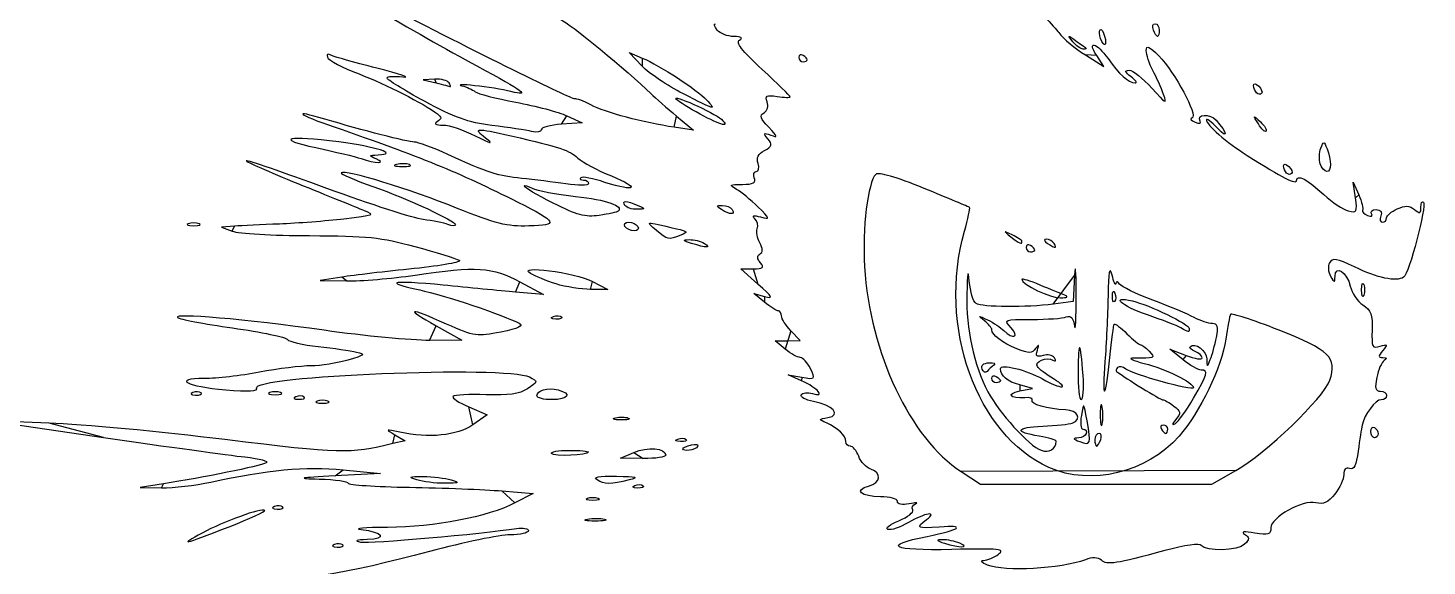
# Model space of a CAD drawing. Extents: x 759 to 1343, y 121 to 552.
# Drawn here: x 864 to 1062.4, y 331.7 to 408 of the extents above; entities that cross this region are included whole.
import ezdxf

# ---------------------------------------------------------------- set-up
doc = ezdxf.new("R2010")
doc.units = 0
doc.layers.add('Ebene_1', color=7, linetype='CONTINUOUS')

msp = doc.modelspace()

# ---------------------------------------------------------------- linework, layer by layer
at = {"layer": 'Ebene_1', "color": 7}
for points in [[(1023.6236, 407.708028), (1023.6236, 407.708028)], [(1012.20472, 406.061676), (1012.20472, 406.061676)], [(1016.14304, 406.5365), (1016.14328, 406.5365)], [(951.12888, 402.612068), (949.30344, 404.514292), (951.12888, 403.74606)], [(974.55584, 403.481996), (974.55584, 403.481996)], [(1013.99712, 404.182716), (1016.60368, 402.56382), (1015.58856, 404.088164)], [(921.73328, 400.752476), (920.09584, 400.681676), (921.92128, 400.224668)], [(923.7468, 400.224668), (923.7468, 400.224636)], [(1038.24464, 398.82774), (1038.24464, 398.82774)], [(956.9096, 398.700668), (956.9096, 398.700668)], [(940.46672, 395.554324), (942.61, 394.57394), (939.71968, 394.3731)], [(956.00632, 395.53238), (958.4308, 393.534228), (955.69256, 393.936692)], [(959.3448, 395.807788), (959.3448, 395.807788)], [(1038.50856, 394.41482), (1038.50856, 394.41482)], [(913.4024, 389.448508), (913.4024, 389.448556)], [(918.12976, 388.643972), (918.12976, 388.643908)], [(1042.50408, 387.452988), (1042.50408, 387.452988)], [(1047.29824, 388.765516), (1047.29784, 388.765548)], [(1052.2664, 383.947828), (1051.946, 386.1557), (1052.74256, 384.359684)], [(938.50272, 383.18566), (938.50272, 383.18566)], [(948.69496, 382.86318), (948.69496, 382.86318)], [(962.386, 382.264508), (962.386, 382.264508)], [(888.30208, 380.266308), (888.30208, 380.266308)], [(893.32216, 379.914924), (891.49664, 379.793876), (893.01352, 379.198684)], [(948.69496, 379.86982), (948.69496, 379.86982)], [(953.17392, 379.302796), (953.17392, 379.302796)], [(958.12656, 377.47514), (958.12656, 377.47514)], [(1004.9804, 377.753412), (1004.9804, 377.753412)], [(1009.54416, 377.47514), (1009.54416, 377.47514)], [(1006.80592, 376.541796), (1006.80592, 376.541796)], [(967.55832, 371.718804), (965.1244, 373.881956), (966.87224, 373.88242)], [(908.5344, 372.698548), (905.492, 372.227028), (909.19592, 372.157028)], [(933.78688, 372.031276), (937.13352, 370.235988), (933.17832, 370.578844)], [(938.93544, 371.72734), (938.93544, 371.727332)], [(944.09104, 372.071372), (946.26096, 370.942676), (943.82704, 370.956276)], [(1012.44232, 372.913196), (1012.2284, 369.249228), (1009.43224, 368.872164)], [(968.47112, 369.144364), (966.94984, 370.365916), (968.47112, 369.960788)], [(1011.06536, 370.131844), (1011.06536, 370.131844)], [(1017.80688, 370.041636), (1017.8068, 370.041636)], [(1053.14736, 370.889756), (1053.14736, 370.889756)], [(938.54072, 367.108076), (938.54072, 367.10802)], [(921.92128, 365.811628), (925.57224, 363.7419), (920.97104, 363.72374)], [(971.4288, 362.488252), (969.99232, 363.665676), (971.77176, 363.685596), (973.55112, 363.705516), (972.22808, 365.091116)], [(1027.49464, 365.512388), (1027.49464, 365.512388)], [(1027.79888, 361.009564), (1025.97344, 362.498164), (1028.25528, 361.59722)], [(999.34176, 359.666076), (999.34176, 359.666076)], [(973.7488, 357.993164), (971.81776, 358.832236), (973.77184, 358.50466)], [(1000.72096, 358.353004), (1000.72096, 358.353004)], [(1004.67616, 356.5615), (1006.50168, 356.926076), (1004.67616, 357.414716)], [(1013.65536, 358.766652), (1013.65536, 358.766652)], [(888.59368, 356.284612), (888.59368, 356.284668)], [(899.86344, 356.319468), (899.86344, 356.319468)], [(903.19752, 355.68594), (903.19752, 355.685996)], [(906.55688, 355.122116), (906.55688, 355.122116)], [(936.22088, 355.858932), (936.22088, 355.858932)], [(1029.3268, 355.51706), (1029.32712, 355.51702)], [(926.54984, 354.297436), (929.15792, 353.178492), (927.1212, 351.751644)], [(1016.36336, 354.26966), (1016.36368, 354.26966)], [(867.03256, 352.004628), (858.63808, 352.310148), (874.76312, 349.968572)], [(947.33744, 352.745772), (947.33744, 352.745828)], [(1014.21808, 352.330956), (1014.21808, 352.330956)], [(916.0708, 350.343332), (917.52216, 349.508052), (915.76648, 349.091268)], [(956.18696, 349.746628), (956.18696, 349.746564)], [(1009.83904, 349.410772), (1009.83904, 349.410756)], [(1016.15336, 349.63694), (1016.15336, 349.63694)], [(1025.6692, 351.133612), (1025.6692, 351.133612)], [(1054.47112, 350.807948), (1054.47112, 350.807948)], [(938.2692, 347.671172), (938.2692, 347.671172)], [(951.28104, 346.991756), (948.08648, 347.040636), (949.97632, 347.856316), (949.97632, 347.856276)], [(956.9096, 348.369772), (956.9096, 348.369772)], [(908.74312, 345.362612), (914.01088, 344.847452), (907.62168, 344.515636)], [(996.38088, 345.125628), (999.10416, 343.350892), (1015.5072, 343.350892), (1031.91016, 343.350892), (1035.33096, 345.276076), (1035.33096, 345.276076)], [(883.282, 343.406948), (879.93528, 342.892068), (882.97776, 342.834548)], [(919.18304, 343.949564), (919.18304, 343.949564)], [(944.73976, 343.949564), (944.73976, 343.949564)], [(931.24304, 342.397524), (935.69696, 342.043476), (933.06856, 340.682428)], [(943.37064, 341.3527), (943.37064, 341.3527)], [(950.10208, 343.161236), (950.10208, 343.16118)], [(900.15504, 340.12058), (900.15504, 340.120564)], [(892.5952, 337.320956), (892.5952, 337.320956)], [(943.37776, 338.386284), (943.37776, 338.386276)], [(908.67392, 334.73254), (908.67392, 334.732524)], [(996.15728, 334.9695), (996.15728, 334.9695)]]:
    msp.add_lwpolyline(points, close=True, dxfattribs=at)
for points in [[(905.496, 415.694196), (905.23352, 415.4359), (919.13248, 407.256396), (927.70192, 402.626116)], [(1004.80704, 412.908364), (1007.14056, 410.70662), (1009.5764, 408.206892), (1010.22016, 407.353404)], [(941.58712, 397.966724), (941.14064, 397.848932), (927.70496, 404.496252), (914.12728, 411.552516)], [(939.61648, 409.17642), (940.73688, 408.766076), (949.0996, 401.905964), (952.36384, 398.719564)], [(961.77744, 407.707748), (961.3608, 408.201644), (961.2588, 408.606756), (961.5508, 408.607988)], [(964.13376, 406.800572), (963.2544, 406.805372), (962.19408, 407.213844), (961.77744, 407.707748)], [(964.94216, 406.298052), (965.47336, 406.629564), (965.20816, 406.794412), (964.13376, 406.800572)], [(1010.22016, 407.353404), (1010.86392, 406.499916), (1012.56352, 405.073108), (1013.99712, 404.182716)], [(1012.20472, 406.061676), (1011.43224, 407.03078), (1011.46088, 407.043484), (1012.58656, 406.231084)], [(1016.14328, 406.5365), (1015.94512, 407.044604), (1015.91888, 407.5941), (1016.08488, 407.757588)], [(1016.08488, 407.757588), (1016.25104, 407.921084), (1016.53304, 407.505364), (1016.7116, 406.833764)], [(1016.7116, 406.833764), (1017.09072, 405.407172), (1016.6692, 405.186884), (1016.14304, 406.5365)], [(1023.6236, 407.708028), (1023.43104, 408.201924), (1023.53864, 408.606028), (1023.8628, 408.606028)], [(1024.21304, 406.81002), (1024.08152, 406.81002), (1023.81632, 407.214124), (1023.6236, 407.708028)], [(1023.8628, 408.606028), (1024.18696, 408.606028), (1024.45216, 408.201924), (1024.45216, 407.708028)], [(1024.45216, 407.708028), (1024.45216, 407.214124), (1024.34456, 406.81002), (1024.21304, 406.81002)], [(968.13672, 402.137012), (965.25016, 404.793684), (964.36952, 405.940708), (964.94216, 406.298052)], [(1013.67528, 405.014004), (1013.32576, 405.014004), (1012.66408, 405.48546), (1012.20472, 406.061676)], [(1012.58656, 406.231084), (1013.25592, 405.748036), (1013.91768, 405.27658), (1014.05712, 405.183412)], [(1014.05712, 405.183412), (1014.19656, 405.090236), (1014.02432, 405.014004), (1013.67528, 405.014004)], [(1015.58856, 404.088164), (1014.0872, 406.342516), (1015.61816, 405.942276), (1017.20024, 403.666828)], [(1022.62376, 404.79842), (1022.62376, 405.616396), (1023.00648, 405.454644), (1024.40776, 404.044484)], [(1023.54992, 401.99482), (1023.04056, 402.964036), (1022.62376, 404.22566), (1022.62376, 404.79842)], [(906.87208, 404.201772), (906.52816, 404.410868), (906.35856, 404.252092), (906.49512, 403.849004)], [(906.49512, 403.849004), (906.63176, 403.445884), (908.65248, 402.383596), (910.98568, 401.48838)], [(913.49232, 402.309828), (910.19504, 403.1413), (907.21592, 403.992668), (906.87208, 404.201772)], [(951.12888, 403.74606), (953.68984, 402.668316), (958.9256, 399.27662), (960.24848, 397.838404)], [(973.94736, 404.115996), (973.61264, 404.3195), (973.33888, 404.2007), (973.33888, 403.851996)], [(973.33888, 403.851996), (973.33888, 403.503292), (973.61264, 403.217988), (973.94736, 403.217988)], [(974.55584, 403.481996), (974.55584, 403.627196), (974.282, 403.9125), (973.94736, 404.115996)], [(973.94736, 403.217988), (974.282, 403.217988), (974.55584, 403.336796), (974.55584, 403.481996)], [(1017.20024, 403.666828), (1018.71536, 401.487572), (1020.12096, 400.224468), (1021.03088, 400.224468)], [(1024.40776, 404.044484), (1026.65584, 401.782212), (1029.99376, 395.557212), (1029.11352, 395.268532)], [(910.98568, 401.48838), (914.84752, 400.006628), (920.10632, 397.331724), (922.10216, 395.83398)], [(917.20544, 401.072364), (918.46048, 400.9215), (916.78952, 401.478364), (913.49232, 402.309828)], [(914.93208, 400.935284), (914.92408, 401.161532), (915.9504, 401.22322), (917.20544, 401.072364)], [(920.2564, 397.623716), (917.33272, 399.218828), (914.93672, 400.709036), (914.93208, 400.935284)], [(923.7468, 400.224636), (923.53992, 400.553908), (922.63384, 400.791436), (921.73328, 400.752476)], [(927.70192, 402.626116), (934.4232, 398.994444), (935.38128, 398.272172), (932.51808, 398.995412)], [(956.9096, 398.700668), (954.73424, 399.805708), (952.13288, 401.565836), (951.12888, 402.612068)], [(972.12184, 398.253188), (972.12184, 398.37206), (970.32848, 400.119788), (968.13672, 402.137012)], [(1020.45816, 401.103436), (1019.55488, 401.775612), (1019.49176, 401.98906), (1020.18976, 402.010708)], [(1020.18976, 402.010708), (1020.69176, 402.026308), (1022.132, 400.889892), (1023.39032, 399.485396)], [(1021.03088, 400.224468), (1021.36552, 400.224468), (1021.10768, 400.620004), (1020.45816, 401.103436)], [(1025.0772, 398.582188), (1024.74664, 399.489908), (1024.05936, 401.025596), (1023.54992, 401.99482)], [(921.92128, 400.224668), (922.92528, 399.973316), (923.83136, 399.735788), (923.9348, 399.696828)], [(923.9348, 399.696828), (924.03824, 399.657868), (923.954, 399.895396), (923.7468, 400.224668)], [(927.39768, 399.831964), (925.72432, 400.003372), (924.90288, 399.99814), (925.57224, 399.820364)], [(925.57224, 399.820364), (926.24152, 399.642548), (927.08808, 399.259116), (927.45336, 398.968276)], [(932.51808, 398.995412), (931.3752, 399.2841), (929.07104, 399.660548), (927.39768, 399.831964)], [(927.45336, 398.968276), (927.81864, 398.677444), (930.41384, 398.010908), (933.22048, 397.487092)], [(955.99808, 397.89022), (955.07488, 398.801012), (961.33952, 396.024748), (962.36424, 395.068964)], [(1023.39032, 399.485396), (1025.37952, 397.265164), (1025.59968, 397.147244), (1025.0772, 398.582188)], [(1037.83904, 399.845484), (1037.83904, 400.220604), (1038.1224, 400.18526), (1038.55904, 399.755676)], [(1038.24464, 398.82774), (1038.02152, 399.047252), (1037.83904, 399.505228), (1037.83904, 399.845484)], [(1038.96472, 398.73794), (1038.79176, 398.567812), (1038.46776, 398.608228), (1038.24464, 398.82774)], [(1038.55904, 399.755676), (1038.95512, 399.366044), (1039.1376, 398.90806), (1038.96472, 398.73794)], [(929.83168, 394.1935), (926.48096, 394.610428), (924.43808, 395.342292), (920.2564, 397.623716)], [(933.22048, 397.487092), (936.02712, 396.963284), (939.28792, 396.093532), (940.46672, 395.554324)], [(943.85392, 397.103236), (942.83512, 397.638284), (941.81504, 398.026844), (941.58712, 397.966724)], [(955.69256, 393.936692), (951.3712, 394.571852), (945.8748, 396.042012), (943.85392, 397.103236)], [(952.36384, 398.719564), (953.03376, 398.065596), (954.67288, 396.631364), (956.00632, 395.53238)], [(959.3448, 395.807788), (957.83944, 396.622276), (956.33344, 397.559372), (955.99808, 397.89022)], [(960.24848, 397.838404), (961.66656, 396.296748), (961.61632, 396.309716), (956.9096, 398.700668)], [(968.42336, 396.004828), (968.90904, 396.300164), (969.08952, 396.94018), (968.85592, 397.53906)], [(968.85592, 397.53906), (968.52024, 398.399732), (968.7528, 398.52358), (970.28848, 398.301828)], [(970.28848, 398.301828), (971.2968, 398.156236), (972.12184, 398.134364), (972.12184, 398.253188)], [(906.12888, 395.087052), (901.35192, 396.518076), (902.2528, 395.767972), (907.45496, 393.982812)], [(918.8252, 391.843188), (917.91416, 391.843188), (911.40992, 393.504996), (906.12888, 395.087052)], [(922.10216, 395.83398), (922.74912, 395.348524), (922.74912, 395.15262), (922.10216, 394.748884)], [(962.36424, 395.068964), (963.6928, 393.829852), (962.42904, 394.139148), (959.3448, 395.807788)], [(969.08096, 393.93666), (967.89152, 395.18238), (967.75848, 395.600572), (968.42336, 396.004828)], [(1029.11352, 395.268532), (1028.75736, 395.151732), (1028.94552, 394.875108), (1029.5316, 394.65382)], [(1030.26496, 394.780556), (1029.6268, 395.796444), (1031.64408, 395.94458), (1032.51408, 394.945724)], [(1032.71296, 393.82214), (1031.84928, 394.745988), (1031.14264, 395.267844), (1031.14264, 394.98182)], [(1031.14264, 394.98182), (1031.14264, 394.270796), (1033.97896, 391.80174), (1036.92328, 389.949748)], [(1032.51408, 394.945724), (1034.13144, 393.088812), (1034.30264, 392.121708), (1032.71296, 393.82214)], [(1038.50856, 394.41482), (1037.73888, 395.675812), (1037.75184, 395.688564), (1038.79968, 394.701188)], [(908.10608, 391.85358), (900.80808, 392.809084), (898.87608, 392.325724), (904.88352, 391.04734)], [(907.45496, 393.982812), (919.57328, 389.824404), (925.16056, 387.540116), (933.48264, 383.341948)], [(922.10216, 394.748884), (921.57144, 394.417628), (921.83136, 394.253204), (922.89552, 394.247036)], [(922.89552, 394.247036), (923.766, 394.242236), (925.81968, 393.555756), (927.4592, 392.72206)], [(928.91888, 392.409412), (927.08864, 393.857036), (927.46032, 393.887612), (932.56984, 392.709708)], [(935.46024, 393.340604), (934.7072, 393.518188), (932.17432, 393.901988), (929.83168, 394.1935)], [(936.82928, 393.594996), (936.82928, 393.277492), (936.2132, 393.16302), (935.46024, 393.340604)], [(939.71968, 394.3731), (938.13, 394.262644), (936.82928, 393.912492), (936.82928, 393.594996)], [(968.96648, 392.296196), (968.26904, 393.14058), (968.32056, 393.20762), (969.36928, 392.819876)], [(969.36928, 392.819876), (970.41048, 392.434916), (970.37176, 392.584868), (969.08096, 393.93666)], [(1029.5316, 394.65382), (1030.11776, 394.432532), (1030.44776, 394.489556), (1030.26496, 394.780556)], [(1039.6052, 393.381404), (1039.44512, 393.2239), (1038.95168, 393.68894), (1038.50856, 394.41482)], [(1038.79968, 394.701188), (1039.4028, 394.132804), (1039.76528, 393.5389), (1039.6052, 393.381404)], [(904.88352, 391.04734), (907.56088, 390.477588), (910.436, 389.778748), (911.27272, 389.494348)], [(913.70664, 390.023356), (916.61712, 390.138692), (913.55088, 391.1407), (908.10608, 391.85358)], [(923.58576, 390.076692), (921.45224, 391.04826), (919.31, 391.843188), (918.8252, 391.843188)], [(927.4592, 392.72206), (929.78248, 391.540652), (930.10456, 391.471676), (928.91888, 392.409412)], [(932.56984, 392.709708), (939.59152, 391.09098), (940.81616, 390.685332), (942.0276, 389.57686)], [(968.48088, 390.650972), (969.57512, 391.227132), (969.64736, 391.47194), (968.96648, 392.296196)], [(1047.29784, 388.765548), (1047.10032, 389.3777), (1047.12976, 390.36826), (1047.36344, 390.966796)], [(1047.36344, 390.966796), (1047.76672, 392.000708), (1047.8108, 391.997444), (1048.2472, 390.901436)], [(1048.2472, 390.901436), (1048.9008, 389.259868), (1048.8896, 387.652516), (1048.2248, 387.652516)], [(894.99016, 389.19382), (894.88208, 389.08746), (898.17616, 387.6321), (902.3104, 385.959692)], [(906.42424, 385.267596), (900.2436, 387.53338), (895.09824, 389.30018), (894.99016, 389.19382)], [(911.27272, 389.494348), (913.28848, 388.809164), (915.00192, 388.772316), (913.4024, 389.448508)], [(913.4024, 389.448556), (912.28384, 389.921452), (912.30848, 389.967948), (913.70664, 390.023356)], [(934.07304, 386.68098), (930.70864, 387.01314), (929.34008, 387.45626), (923.58576, 390.076692)], [(942.0276, 389.57686), (942.68264, 388.977588), (944.81712, 387.835916), (946.77096, 387.03982)], [(967.56992, 388.813204), (967.30848, 389.62354), (967.58352, 390.178476), (968.48088, 390.650972)], [(1036.92328, 389.949748), (1041.99712, 386.75826), (1043.92096, 385.7789), (1043.92096, 386.38742)], [(1042.09848, 388.470732), (1042.09848, 388.84586), (1042.38184, 388.810516), (1042.81848, 388.380932)], [(908.46552, 387.484868), (908.32, 387.341764), (910.32968, 386.471164), (912.93144, 385.550204)], [(924.83032, 382.483268), (918.27312, 385.130852), (908.96456, 387.97586), (908.46552, 387.484868)], [(916.30432, 388.666148), (915.71224, 388.514364), (916.04936, 388.380188), (917.05336, 388.367988)], [(918.12976, 388.643908), (917.71784, 388.8079), (916.8964, 388.817876), (916.30432, 388.666148)], [(917.05336, 388.367988), (918.05736, 388.355748), (918.54176, 388.47998), (918.12976, 388.643972)], [(945.86032, 386.130084), (944.16616, 386.675268), (942.62768, 386.971444), (942.44144, 386.788236)], [(946.77096, 387.03982), (950.94888, 385.337572), (950.30904, 384.69846), (945.86032, 386.130084)], [(967.03384, 386.754316), (966.8412, 387.24822), (966.96744, 387.652324), (967.314, 387.652324)], [(967.314, 387.652324), (967.66088, 387.652324), (967.77592, 388.174404), (967.56992, 388.813204)], [(984.2612, 387.263348), (983.13776, 386.158012), (982.32984, 379.52006), (982.66912, 374.182452)], [(991.10448, 385.277868), (987.17976, 386.873924), (984.62024, 387.616532), (984.2612, 387.263348)], [(1042.50408, 387.452988), (1042.28096, 387.6725), (1042.09848, 388.130484), (1042.09848, 388.470732)], [(1043.22416, 387.363188), (1043.05128, 387.193068), (1042.7272, 387.233476), (1042.50408, 387.452988)], [(1042.81848, 388.380932), (1043.21456, 387.991292), (1043.39704, 387.533308), (1043.22416, 387.363188)], [(1043.92096, 386.38742), (1043.92096, 387.3515), (1045.46976, 386.55382), (1047.80488, 384.387068)], [(1048.2248, 387.652516), (1047.91272, 387.652516), (1047.49576, 388.153372), (1047.29824, 388.765516)], [(902.3104, 385.959692), (906.44464, 384.287292), (910.6316, 382.589068), (911.6148, 382.185884)], [(920.09576, 380.853596), (918.75712, 381.015524), (912.60488, 383.00182), (906.42424, 385.267596)], [(912.93144, 385.550204), (918.0636, 383.733508), (924.65944, 380.666308), (924.65944, 380.096436)], [(940.32816, 385.908948), (938.57112, 386.16738), (935.75632, 386.514796), (934.07304, 386.68098)], [(934.39536, 385.586516), (934.39536, 385.758196), (934.91632, 385.624356), (935.55312, 385.289068)], [(938.50272, 383.18566), (936.24368, 384.334452), (934.39536, 385.414836), (934.39536, 385.586516)], [(935.55312, 385.289068), (936.18984, 384.953788), (938.95552, 384.432388), (941.69904, 384.130396)], [(943.52272, 385.947108), (943.52272, 385.667692), (942.08512, 385.650516), (940.32816, 385.908948)], [(942.44144, 386.788236), (942.25528, 386.605036), (942.42224, 386.455148), (942.8128, 386.455148)], [(942.8128, 386.455148), (943.20328, 386.455148), (943.52272, 386.226532), (943.52272, 385.947108)], [(964.51568, 385.129844), (963.41736, 385.752604), (963.49792, 385.821676), (965.34136, 385.8381)], [(967.55816, 382.646268), (966.55408, 383.632708), (965.18504, 384.750316), (964.51568, 385.129844)], [(965.34136, 385.8381), (966.90296, 385.85202), (967.3016, 386.067828), (967.03384, 386.754316)], [(997.5624, 382.560684), (997.45896, 382.652796), (994.55288, 383.875532), (991.10448, 385.277868)], [(933.48264, 383.341948), (939.1628, 380.476484), (939.35168, 380.069564), (935.06072, 379.942892)], [(945.044, 381.44978), (943.03368, 381.158364), (941.89504, 381.4605), (938.50272, 383.18566)], [(941.69904, 384.130396), (946.07936, 383.648236), (948.56016, 382.79146), (947.7416, 382.04354)], [(948.69496, 382.86318), (948.25016, 383.571276), (948.84552, 383.571276), (950.5204, 382.86318)], [(1047.80488, 384.387068), (1048.9668, 383.308868), (1050.51808, 382.272196), (1051.25216, 382.083332)], [(1051.25216, 382.083332), (1052.48536, 381.766044), (1052.56248, 381.907732), (1052.2664, 383.947828)], [(1052.74256, 384.359684), (1053.18064, 383.371884), (1053.43024, 382.389852), (1053.2972, 382.177404)], [(1058.20248, 382.365188), (1059.35192, 382.880452), (1059.92472, 382.860172), (1060.63648, 382.279052)], [(1061.906, 383.327924), (1062.42712, 382.815228), (1059.89344, 373.147852), (1059.11368, 372.673716)], [(1061.5672, 382.590148), (1061.5672, 383.179244), (1061.71968, 383.511244), (1061.906, 383.327924)], [(908.83872, 380.924916), (906.32864, 380.634572), (902.22136, 380.31578), (899.71128, 380.216492)], [(911.6148, 382.185884), (913.32328, 381.485236), (913.20048, 381.429452), (908.83872, 380.924916)], [(935.06072, 379.942892), (931.96592, 379.851516), (930.3616, 380.2499), (924.83032, 382.483268)], [(947.7416, 382.04354), (947.59664, 381.911036), (946.38264, 381.643844), (945.044, 381.44978)], [(950.40424, 382.306588), (949.67096, 382.283468), (948.90176, 382.533908), (948.69496, 382.86318)], [(950.5204, 382.86318), (951.69376, 382.367124), (951.68952, 382.347156), (950.40424, 382.306588)], [(962.386, 382.264508), (961.59944, 382.764636), (961.61544, 382.846108), (962.50224, 382.854012)], [(963.9072, 382.264508), (964.3832, 381.506828), (963.57768, 381.506828), (962.386, 382.264508)], [(962.50224, 382.854012), (963.06816, 382.858812), (963.7004, 382.59378), (963.9072, 382.264508)], [(967.11864, 380.9605), (966.65952, 381.41222), (966.8956, 381.489684), (967.9268, 381.225676)], [(967.46368, 379.544092), (967.63064, 379.972148), (967.47568, 380.609524), (967.11864, 380.9605)], [(967.9268, 381.225676), (969.32368, 380.868076), (969.30856, 380.9265), (967.55816, 382.646268)], [(996.83472, 379.185836), (997.33848, 380.949884), (997.66592, 382.468572), (997.5624, 382.560684)], [(1053.2972, 382.177404), (1053.16416, 381.964956), (1053.47872, 381.631284), (1053.99616, 381.435924)], [(1053.99616, 381.435924), (1054.53488, 381.232516), (1054.77816, 381.333636), (1054.56528, 381.672524)], [(1054.56528, 381.672524), (1054.3608, 381.99802), (1054.64968, 382.26434), (1055.2072, 382.26434)], [(1055.2072, 382.26434), (1055.85832, 382.26434), (1056.09568, 381.943108), (1055.87072, 381.366332)], [(1055.87072, 381.366332), (1055.67808, 380.872428), (1055.78568, 380.468324), (1056.10984, 380.468324)], [(1056.10984, 380.468324), (1056.43408, 380.468324), (1056.69928, 380.743508), (1056.69928, 381.079836)], [(1056.69928, 381.079836), (1056.69928, 381.416164), (1057.37568, 381.994572), (1058.20248, 382.365188)], [(1060.63648, 382.279052), (1061.4128, 381.645124), (1061.5672, 381.696732), (1061.5672, 382.590148)], [(886.78088, 380.266308), (886.36256, 380.100236), (886.70488, 379.964348), (887.54152, 379.964348)], [(888.30208, 380.266308), (887.88376, 380.432388), (887.1992, 380.432388), (886.78088, 380.266308)], [(887.54152, 379.964348), (888.37816, 379.964348), (888.72048, 380.100236), (888.30208, 380.266308)], [(893.01352, 379.198684), (893.84776, 378.871324), (898.77656, 378.59094), (903.96632, 378.575604)], [(899.71128, 380.216492), (897.20128, 380.117212), (894.32616, 379.9815), (893.32216, 379.914924)], [(923.59464, 380.150436), (923.00896, 380.37526), (921.43448, 380.691684), (920.09576, 380.853596)], [(924.65944, 380.096436), (924.65944, 379.901308), (924.18032, 379.925612), (923.59464, 380.150436)], [(948.69496, 379.86982), (948.48808, 380.199092), (948.72936, 380.468492), (949.2316, 380.468492)], [(949.98376, 379.271156), (949.48176, 379.271156), (948.90176, 379.540556), (948.69496, 379.86982)], [(949.2316, 380.468492), (949.7336, 380.468492), (950.3136, 380.199092), (950.5204, 379.86982)], [(950.5204, 379.86982), (950.72728, 379.540556), (950.486, 379.271156), (949.98376, 379.271156)], [(953.17392, 379.302796), (951.60344, 380.64638), (951.38808, 380.62694), (955.9968, 379.557532)], [(956.60536, 378.645964), (954.83936, 377.937828), (954.7492, 377.955084), (953.17392, 379.302796)], [(955.9968, 379.557532), (957.63552, 379.177292), (957.69784, 379.084028), (956.60536, 378.645964)], [(967.81712, 377.558028), (967.45584, 378.222316), (967.2968, 379.116044), (967.46368, 379.544092)], [(1008.8084, 345.7185), (998.5376, 350.305932), (993.00448, 365.771532), (996.83472, 379.185836)], [(1003.61136, 378.684444), (1002.29664, 379.311276), (1002.28912, 379.30022), (1003.42336, 378.406172)], [(903.96632, 378.575604), (912.1344, 378.551444), (914.13824, 378.34538), (918.8788, 377.041948)], [(918.8788, 377.041948), (921.8908, 376.213772), (924.7348, 375.335036), (925.19872, 375.089204)], [(958.12656, 377.47514), (956.87336, 377.870012), (956.81976, 377.963356), (957.82232, 378.004972)], [(957.82232, 378.004972), (958.49168, 378.032732), (959.45, 377.794324), (959.952, 377.47514)], [(959.952, 377.47514), (961.01816, 376.797252), (960.278, 376.797252), (958.12656, 377.47514)], [(967.83472, 375.961268), (968.2804, 376.232228), (968.27512, 376.716668), (967.81712, 377.558028)], [(1003.42336, 378.406172), (1004.66488, 377.427596), (1004.9804, 377.2953), (1004.9804, 377.753412)], [(1004.9804, 377.753412), (1004.9804, 377.90646), (1004.36432, 378.325428), (1003.61136, 378.684444)], [(1006.19744, 377.175804), (1005.86272, 377.3793), (1005.58896, 377.2605), (1005.58896, 376.911804)], [(1006.80592, 376.541796), (1006.80592, 376.687004), (1006.53208, 376.9723), (1006.19744, 377.175804)], [(1008.44336, 378.064644), (1008.00792, 378.059044), (1008.08296, 377.823844), (1008.63136, 377.47514)], [(1009.54416, 377.47514), (1009.33728, 377.804412), (1008.84192, 378.069684), (1008.44336, 378.064644)], [(1008.63136, 377.47514), (1009.8004, 376.731868), (1010.01104, 376.731868), (1009.54416, 377.47514)], [(925.19872, 375.089204), (925.66264, 374.843372), (922.78752, 374.310996), (918.80952, 373.906148)], [(967.90752, 374.727596), (967.41904, 375.306724), (967.39616, 375.694596), (967.83472, 375.961268)], [(1005.58896, 376.911804), (1005.58896, 376.5631), (1005.86272, 376.277796), (1006.19744, 376.277796)], [(1006.19744, 376.277796), (1006.53208, 376.277796), (1006.80592, 376.396596), (1006.80592, 376.541796)], [(1052.13592, 374.129876), (1049.59784, 375.3523), (1049.01312, 375.45322), (1048.60688, 374.739004)], [(918.80952, 373.906148), (914.8316, 373.5013), (910.20776, 372.957884), (908.5344, 372.698548)], [(909.19592, 372.157028), (911.23312, 372.118548), (915.61424, 372.489556), (918.93184, 372.981516)], [(918.93184, 372.981516), (927.66208, 374.27614), (929.86472, 374.135252), (933.78688, 372.031276)], [(935.28448, 373.218844), (933.2596, 374.464356), (941.57296, 373.381148), (944.09104, 372.071372)], [(938.93544, 371.727332), (937.58368, 372.143948), (935.9408, 372.815124), (935.28448, 373.218844)], [(966.87224, 373.88242), (968.30784, 373.882804), (968.4928, 374.033788), (967.90752, 374.727596)], [(982.66912, 374.182452), (983.45016, 361.894492), (989.13504, 349.84762), (996.38088, 345.125628)], [(997.52256, 372.096956), (997.35704, 373.948508), (997.24968, 373.380932), (997.17632, 370.26722)], [(1012.6824, 370.2911), (1012.668, 373.748428), (1012.56008, 374.928364), (1012.44232, 372.913196)], [(1017.7588, 372.985148), (1017.41808, 374.302404), (1017.26872, 373.504476), (1017.19832, 369.991788)], [(1018.30456, 371.787804), (1018.25976, 371.458532), (1018.01424, 371.99734), (1017.7588, 372.985148)], [(1048.60688, 374.739004), (1048.33904, 374.268172), (1048.39904, 373.411492), (1048.74016, 372.835268)], [(1049.37888, 372.816468), (1049.40848, 374.484396), (1051.10264, 373.389756), (1051.5428, 371.417948)], [(1059.11368, 372.673716), (1058.0168, 372.006756), (1055.41808, 372.549084), (1052.13592, 374.129876)], [(916.34544, 371.889508), (916.17968, 371.726412), (917.64024, 371.26766), (919.59112, 370.870052)], [(922.93504, 371.553876), (919.47656, 371.901572), (916.51128, 372.052612), (916.34544, 371.889508)], [(933.17832, 370.578844), (931.00304, 370.767412), (926.39352, 371.20618), (922.93504, 371.553876)], [(943.82704, 370.956276), (942.48832, 370.963476), (940.28712, 371.310724), (938.93544, 371.72734)], [(968.47112, 369.960788), (969.78816, 369.610028), (969.66568, 369.84594), (967.55832, 371.718804)], [(998.48112, 368.963092), (998.08584, 369.210412), (997.65448, 370.620644), (997.52256, 372.096956)], [(1007.56656, 371.559988), (1006.14416, 372.155764), (1004.9804, 372.514132), (1004.9804, 372.356356)], [(1004.9804, 372.356356), (1004.9804, 371.658444), (1009.08032, 369.701172), (1010.45688, 369.741924)], [(1011.06536, 370.131844), (1010.56336, 370.32154), (1008.98888, 370.964212), (1007.56656, 371.559988)], [(1018.83296, 371.711724), (1018.57192, 372.10562), (1018.35208, 372.137268), (1018.30456, 371.787804)], [(1023.53944, 369.431228), (1021.19672, 370.314412), (1019.0788, 371.340628), (1018.83296, 371.711724)], [(1048.74016, 372.835268), (1049.31944, 371.8567), (1049.3616, 371.85546), (1049.37888, 372.816468)], [(1051.5428, 371.417948), (1051.75968, 370.446492), (1052.56576, 369.246388), (1053.33416, 368.75106)], [(1053.14736, 370.889756), (1053.14736, 371.712932), (1053.28552, 372.049684), (1053.45432, 371.6381)], [(1053.45432, 371.6381), (1053.62312, 371.226508), (1053.62312, 370.553004), (1053.45432, 370.14142)], [(919.59112, 370.870052), (922.94856, 370.18578), (931.62624, 367.27806), (933.67136, 366.152036)], [(970.44872, 367.909492), (970.19768, 367.916692), (969.30776, 368.4725), (968.47112, 369.144364)], [(997.17632, 370.26722), (997.0612, 365.377196), (998.1552, 360.296372), (1000.1528, 356.4439)], [(1010.45688, 369.741924), (1011.40688, 369.770084), (1011.63536, 369.916452), (1011.06536, 370.131844)], [(1012.4504, 365.698452), (1012.59232, 364.767092), (1012.69672, 366.83378), (1012.6824, 370.2911)], [(1017.19832, 369.991788), (1017.14552, 367.357636), (1016.9444, 363.181908), (1016.75136, 360.712388)], [(1022.7788, 367.353412), (1018.99424, 368.649172), (1017.4588, 370.069876), (1020.64912, 369.324012)], [(1018.1264, 369.255884), (1017.92424, 369.056948), (1017.7804, 369.410548), (1017.80688, 370.041636)], [(1017.8068, 370.041636), (1017.8364, 370.73906), (1017.98016, 370.880916), (1018.1744, 370.40334)], [(1018.1744, 370.40334), (1018.35024, 369.971172), (1018.32856, 369.454812), (1018.1264, 369.255884)], [(1020.64912, 369.324012), (1023.02168, 368.769324), (1028.7116, 366.00326), (1028.7116, 365.40458)], [(1029.414, 366.962916), (1028.52568, 367.437308), (1025.88216, 368.548052), (1023.53944, 369.431228)], [(1053.45432, 370.14142), (1053.28552, 369.729836), (1053.14736, 370.06662), (1053.14736, 370.889756)], [(906.06296, 365.15258), (894.81472, 366.7317), (884.57232, 367.62462), (885.23984, 366.967916)], [(923.37856, 366.045932), (917.89208, 368.459548), (917.39216, 368.37918), (921.92128, 365.811628)], [(938.90832, 366.74638), (938.19952, 366.7751), (938.05528, 366.916964), (938.54072, 367.108076)], [(938.54072, 367.10802), (938.98, 367.280956), (939.5048, 367.259692), (939.70704, 367.06082)], [(939.70704, 367.06082), (939.9092, 366.861884), (939.54984, 366.720388), (938.90832, 366.74638)], [(970.90504, 367.186428), (970.90504, 367.576788), (970.69968, 367.902172), (970.44872, 367.909492)], [(972.22808, 365.091116), (971.5004, 365.853156), (970.90504, 366.79606), (970.90504, 367.186428)], [(1009.43224, 368.872164), (1005.63416, 368.35998), (999.36176, 368.412068), (998.48112, 368.963092)], [(999.65616, 366.516436), (998.71336, 367.266628), (998.76424, 367.280516), (1000.09992, 366.637556)], [(1006.3576, 366.699076), (1008.55744, 366.699076), (1010.77016, 366.854956), (1011.2748, 367.04546)], [(1011.2748, 367.04546), (1011.93096, 367.293196), (1012.26576, 366.909572), (1012.4504, 365.698452)], [(1027.49464, 365.512388), (1026.99264, 365.808796), (1024.87048, 366.637252), (1022.7788, 367.353412)], [(1034.56568, 367.396348), (1034.43456, 367.177468), (1034.13464, 365.593852), (1033.89936, 363.877188)], [(1041.34168, 365.219116), (1037.74608, 366.63546), (1034.69688, 367.615212), (1034.56568, 367.396348)], [(1053.33416, 368.75106), (1054.47472, 368.015764), (1054.7144, 367.3609), (1054.63992, 365.18322)], [(885.23984, 366.967916), (885.472, 366.739484), (888.99344, 366.076604), (893.06536, 365.494844)], [(893.06536, 365.494844), (897.13728, 364.913084), (900.64064, 364.17658), (900.85064, 363.858164)], [(920.97104, 363.72374), (918.44032, 363.71374), (911.73176, 364.356748), (906.06296, 365.15258)], [(931.10064, 364.913604), (927.71992, 364.2231), (927.42328, 364.266596), (923.37856, 366.045932)], [(933.67136, 366.152036), (934.35552, 365.77534), (933.64576, 365.433452), (931.10064, 364.913604)], [(1000.72096, 365.243308), (1000.72096, 365.477476), (1000.24184, 366.050388), (999.65616, 366.516436)], [(1000.09992, 366.637556), (1000.92968, 366.238116), (1001.97608, 365.549748), (1002.42528, 365.107844)], [(1004.276, 362.537252), (1002.18464, 363.378988), (1000.72096, 364.493132), (1000.72096, 365.243308)], [(1003.4592, 365.501732), (1002.36848, 366.68754), (1002.3964, 366.699076), (1006.3576, 366.699076)], [(1002.42528, 365.107844), (1003.73168, 363.82254), (1004.67368, 364.181412), (1003.4592, 365.501732)], [(1017.45424, 361.31106), (1017.68984, 363.78058), (1017.97504, 365.89702), (1018.08792, 366.01426)], [(1018.08792, 366.01426), (1018.20088, 366.131492), (1019.0068, 365.52534), (1019.87896, 364.667252)], [(1028.7116, 365.40458), (1028.7116, 364.811692), (1028.6764, 364.814844), (1027.49464, 365.512388)], [(1031.98488, 366.100388), (1031.4592, 366.100388), (1030.30232, 366.488524), (1029.414, 366.962916)], [(1032.55976, 364.154708), (1032.85896, 365.683076), (1032.73568, 366.100388), (1031.98488, 366.100388)], [(1048.63904, 358.093252), (1049.73616, 361.275332), (1048.64704, 362.34322), (1041.34168, 365.219116)], [(1054.63992, 365.18322), (1054.5572, 362.766668), (1054.66392, 362.551852), (1055.77128, 362.897764)], [(900.85064, 363.858164), (901.06072, 363.539756), (903.0124, 363.089276), (905.18776, 362.8571)], [(1007.17136, 362.319588), (1007.45096, 363.168788), (1007.39592, 363.221908), (1006.91952, 362.562532)], [(1013.65536, 358.766652), (1013.29544, 363.756364), (1012.99408, 364.008148), (1012.93888, 359.365324)], [(1019.87896, 364.667252), (1020.75112, 363.809156), (1021.6088, 363.107076), (1021.7848, 363.107076)], [(1021.7848, 363.107076), (1021.9608, 363.107076), (1022.5156, 362.702972), (1023.0176, 362.209068)], [(1033.89936, 363.877188), (1033.37144, 360.026132), (1030.20032, 353.463668), (1027.26064, 350.138788)], [(1028.84168, 362.835884), (1029.5204, 363.503644), (1031.14816, 362.29554), (1031.18416, 361.0973)], [(1031.7008, 361.011684), (1031.96376, 361.670228), (1032.35024, 363.084588), (1032.55976, 364.154708)], [(1055.77128, 362.897764), (1056.84848, 363.234116), (1056.89512, 363.162404), (1056.1636, 362.295196)], [(905.18776, 362.8571), (907.36312, 362.624924), (909.81168, 362.274548), (910.62904, 362.078484)], [(910.62904, 362.078484), (911.9504, 361.761532), (911.81552, 361.633876), (909.41208, 360.926892)], [(973.55856, 361.306164), (973.17728, 361.308564), (972.21888, 361.840676), (971.4288, 362.488252)], [(974.9888, 359.739292), (974.58344, 360.598492), (973.93984, 361.303596), (973.55856, 361.306164)], [(1006.91952, 362.562532), (1006.39976, 361.843172), (1006.00976, 361.839444), (1004.276, 362.537252)], [(1007.18008, 360.00246), (1006.72672, 360.724132), (1008.49992, 361.461676), (1009.3888, 360.921172)], [(1007.97552, 361.595604), (1007.05656, 361.308652), (1006.8884, 361.460076), (1007.17136, 362.319588)], [(1009.58696, 361.242916), (1009.33976, 361.636452), (1008.61456, 361.795156), (1007.97552, 361.595604)], [(1009.3888, 360.921172), (1009.77832, 360.684332), (1009.85728, 360.812556), (1009.58696, 361.242916)], [(1016.71296, 356.521692), (1016.88504, 356.686332), (1017.21864, 358.841548), (1017.45424, 361.31106)], [(1020.80096, 361.209732), (1019.96424, 361.226932), (1020.6488, 360.888692), (1022.32216, 360.458156)], [(1023.0176, 362.209068), (1024.00296, 361.239628), (1023.80016, 361.148212), (1020.80096, 361.209732)], [(1028.25528, 361.59722), (1029.51024, 361.101708), (1030.53712, 360.940476), (1030.53712, 361.23894)], [(1029.53728, 362.159068), (1028.98736, 362.366684), (1028.67432, 362.671252), (1028.84168, 362.835884)], [(1030.53712, 361.23894), (1030.53712, 361.537396), (1030.0872, 361.95146), (1029.53728, 362.159068)], [(1031.18416, 361.0973), (1031.22176, 359.855364), (1031.23776, 359.852628), (1031.7008, 361.011684)], [(1056.1636, 362.295196), (1055.46176, 361.463156), (1055.46248, 361.309412), (1056.1716, 361.301668)], [(1056.1716, 361.301668), (1056.72584, 361.295268), (1056.78312, 361.144556), (1056.34184, 360.852668)], [(896.87448, 359.215684), (894.25136, 358.721844), (890.74976, 358.31774), (889.09312, 358.317676)], [(896.47048, 356.951684), (895.37592, 358.694172), (931.99328, 360.20214), (935.14184, 358.544236)], [(904.1764, 360.122676), (902.78352, 360.117876), (899.4976, 359.709532), (896.87448, 359.215684)], [(909.41208, 360.926892), (907.92536, 360.489572), (905.56928, 360.127676), (904.1764, 360.122676)], [(973.77184, 358.50466), (975.69144, 358.18286), (975.71288, 358.204604), (974.9888, 359.739292)], [(999.34176, 359.666076), (999.1464, 360.167068), (999.51448, 360.503428), (1000.32384, 360.563412)], [(1000.03552, 359.332556), (999.82592, 359.075236), (999.51368, 359.225316), (999.34176, 359.666076)], [(1001.0176, 360.229884), (1000.68712, 359.993676), (1000.2452, 359.589876), (1000.03552, 359.332556)], [(1000.32384, 360.563412), (1001.03584, 360.616132), (1001.348, 360.466092), (1001.0176, 360.229884)], [(1001.94728, 359.712244), (1001.93368, 360.45502), (1005.61192, 359.558196), (1007.90552, 358.25966)], [(1004.67616, 357.414716), (1002.9104, 357.887388), (1001.96664, 358.68194), (1001.94728, 359.712244)], [(1009.4584, 358.27142), (1008.4072, 358.902036), (1007.382, 359.681012), (1007.18008, 360.00246)], [(1012.93888, 359.365324), (1012.91248, 357.142756), (1013.11872, 355.3243), (1013.39728, 355.3243)], [(1016.75136, 360.712388), (1016.55824, 358.242876), (1016.54112, 356.35706), (1016.71296, 356.521692)], [(1018.55512, 359.899692), (1018.34008, 359.68814), (1018.27824, 359.427156), (1018.41768, 359.31974)], [(1018.41768, 359.31974), (1019.64776, 358.372172), (1024.60536, 355.320212), (1024.9388, 355.305316)], [(1019.72136, 359.667228), (1019.29496, 360.006644), (1018.77016, 360.111252), (1018.55512, 359.899692)], [(1029.316, 357.016828), (1029.324, 356.490852), (1020.7308, 358.863804), (1019.72136, 359.667228)], [(1022.32216, 360.458156), (1025.41848, 359.661524), (1029.30904, 357.74718), (1029.316, 357.016828)], [(1030.38496, 359.517988), (1029.96664, 359.519588), (1028.80288, 360.190828), (1027.79888, 361.009564)], [(1029.32712, 355.51702), (1031.3432, 358.975604), (1031.48552, 359.513684), (1030.38496, 359.517988)], [(1056.34184, 360.852668), (1055.97608, 360.610756), (1055.50376, 359.537268), (1055.29216, 358.467148)], [(889.09312, 358.317676), (884.41264, 358.317524), (886.53032, 357.18906), (892.0768, 356.727772)], [(935.14184, 358.544236), (936.40784, 357.877644), (936.40584, 357.865788), (934.86368, 356.871636)], [(975.29192, 356.18234), (977.22912, 355.577428), (976.00648, 357.012156), (973.7488, 357.993164)], [(1000.72096, 358.353004), (1000.72096, 358.7017), (1000.9948, 358.8205), (1001.32952, 358.617004)], [(1001.32952, 357.718996), (1000.9948, 357.718996), (1000.72096, 358.0043), (1000.72096, 358.353004)], [(1001.32952, 358.617004), (1001.66416, 358.4135), (1001.938, 358.128204), (1001.938, 357.982996)], [(1001.938, 357.982996), (1001.938, 357.837796), (1001.66416, 357.718996), (1001.32952, 357.718996)], [(1007.90552, 358.25966), (1010.53736, 356.76962), (1011.94392, 356.780236), (1009.4584, 358.27142)], [(1013.39728, 355.3243), (1013.67584, 355.3243), (1013.79192, 356.873356), (1013.65536, 358.766652)], [(1035.33096, 345.276076), (1039.5536, 347.652556), (1047.7664, 355.56242), (1048.63904, 358.093252)], [(1055.29216, 358.467148), (1054.99816, 356.980348), (1055.11912, 356.521468), (1055.80496, 356.521468)], [(887.42744, 356.331868), (886.942, 356.140764), (887.08616, 355.9989), (887.79504, 355.97018)], [(888.59368, 356.284668), (888.39152, 356.483596), (887.86664, 356.50486), (887.42744, 356.331868)], [(887.79504, 355.97018), (888.43648, 355.94418), (888.79584, 356.085676), (888.59368, 356.284612)], [(892.0768, 356.727772), (895.32608, 356.45754), (896.73576, 356.52938), (896.47048, 356.951684)], [(898.34224, 356.319468), (897.92392, 356.153388), (898.26624, 356.0175), (899.10288, 356.0175)], [(899.86344, 356.319468), (899.44512, 356.48554), (898.76056, 356.48554), (898.34224, 356.319468)], [(899.10288, 356.0175), (899.93952, 356.0175), (900.28176, 356.153388), (899.86344, 356.319468)], [(902.0312, 355.733196), (901.54576, 355.542092), (901.69, 355.400228), (902.39888, 355.371508)], [(903.19752, 355.685996), (902.99528, 355.884932), (902.47048, 355.906196), (902.0312, 355.733196)], [(902.39888, 355.371508), (903.04032, 355.345508), (903.39968, 355.487004), (903.19752, 355.68594)], [(905.0356, 355.122116), (904.61728, 354.956036), (904.9596, 354.820148), (905.79624, 354.820148)], [(906.55688, 355.122116), (906.13856, 355.288188), (905.454, 355.288188), (905.0356, 355.122116)], [(905.79624, 354.820148), (906.63296, 354.820148), (906.9752, 354.956036), (906.55688, 355.122116)], [(924.32048, 355.788948), (924.11224, 355.584028), (925.11544, 354.912844), (926.54984, 354.297436)], [(929.00488, 356.015956), (926.63672, 356.096012), (924.5288, 355.993876), (924.32048, 355.788948)], [(934.86368, 356.871636), (933.71208, 356.12926), (932.19728, 355.90802), (929.00488, 356.015956)], [(936.22088, 355.858932), (936.22088, 356.649044), (937.7484, 357.084876), (939.20464, 356.71022)], [(938.35056, 355.324316), (937.1792, 355.324316), (936.22088, 355.564892), (936.22088, 355.858932)], [(939.20464, 356.71022), (941.22328, 356.190844), (940.68928, 355.324316), (938.35056, 355.324316)], [(975.41296, 355.074588), (974.27816, 355.284036), (973.5072, 355.706228), (973.69976, 356.012788)], [(973.69976, 356.012788), (973.8924, 356.319348), (974.6088, 356.395644), (975.29192, 356.18234)], [(1000.1528, 356.4439), (1001.66024, 353.536796), (1005.9956, 348.776124), (1007.71152, 348.143572)], [(1005.40856, 355.603548), (1003.25024, 355.418036), (1002.68072, 356.16298), (1004.67616, 356.5615)], [(1006.44856, 355.239772), (1006.61408, 355.503228), (1006.14608, 355.666932), (1005.40856, 355.603548)], [(1011.17056, 353.886076), (1008.62088, 353.972828), (1006.10568, 354.693892), (1006.44856, 355.239772)], [(1024.9388, 355.305316), (1025.17296, 355.294836), (1025.88448, 354.899156), (1026.51976, 354.42602)], [(1026.7464, 351.95978), (1027.17176, 352.211292), (1028.33288, 353.812068), (1029.3268, 355.51706)], [(1055.93616, 355.324124), (1055.12192, 355.324124), (1053.54192, 353.230228), (1053.22568, 351.7321)], [(1055.80496, 356.521468), (1056.29864, 356.521468), (1056.70248, 356.252068), (1056.70248, 355.922796)], [(1056.70248, 355.922796), (1056.70248, 355.593524), (1056.35768, 355.324124), (1055.93616, 355.324124)], [(977.48184, 352.781652), (979.45504, 353.119108), (978.14568, 354.570188), (975.41296, 355.074588)], [(1012.12776, 352.005292), (1013.55528, 352.544236), (1012.90232, 353.827148), (1011.17056, 353.886076)], [(1014.21808, 352.330956), (1013.73272, 354.98742), (1013.72152, 354.99786), (1013.41376, 353.0793)], [(1016.08672, 353.228964), (1016.07872, 351.911892), (1016.19904, 351.302588), (1016.35136, 351.874972)], [(1016.36368, 354.26966), (1016.21808, 355.014348), (1016.09352, 354.546044), (1016.08672, 353.228964)], [(1016.35136, 351.874972), (1016.50368, 352.447356), (1016.5092, 353.524964), (1016.36336, 354.26966)], [(1026.51976, 354.42602), (1027.52624, 353.676516), (1027.56536, 353.432948), (1026.824, 352.534124)], [(891.98072, 349.664292), (882.87616, 350.78342), (871.64952, 351.836572), (867.03256, 352.004628)], [(916.74904, 350.707068), (914.72336, 351.155588), (914.69024, 351.137828), (916.0708, 350.343332)], [(927.1212, 351.751644), (924.9348, 350.219908), (920.82064, 349.805572), (916.74904, 350.707068)], [(948.08648, 352.447604), (947.0824, 352.459844), (946.74536, 352.59398), (947.33744, 352.745772)], [(947.33744, 352.745828), (947.92944, 352.89762), (948.75088, 352.887636), (949.16288, 352.723588)], [(949.16288, 352.723588), (949.57488, 352.559596), (949.09008, 352.435404), (948.08648, 352.447604)], [(977.29424, 352.020588), (976.12752, 352.5199), (976.13528, 352.551356), (977.48184, 352.781652)], [(980.0324, 349.380172), (980.0324, 350.207668), (978.83712, 351.360252), (977.29424, 352.020588)], [(1007.44936, 350.160676), (1003.83224, 350.729732), (1004.064, 351.41534), (1007.92736, 351.575084)], [(1007.92736, 351.575084), (1009.81792, 351.653244), (1011.70808, 351.846852), (1012.12776, 352.005292)], [(1013.19504, 349.375836), (1014.73152, 348.774532), (1014.8208, 349.032348), (1014.21808, 352.330956)], [(1013.41376, 353.0793), (1013.24208, 352.009172), (1013.328, 351.133612), (1013.60472, 351.133612)], [(1025.02472, 351.732284), (1024.67032, 351.732284), (1024.5496, 351.462884), (1024.7564, 351.133612)], [(1025.6692, 351.133612), (1025.6692, 351.462884), (1025.3792, 351.732284), (1025.02472, 351.732284)], [(1026.824, 352.534124), (1026.23912, 351.825004), (1026.21488, 351.645444), (1026.7464, 351.95978)], [(1053.22568, 351.7321), (1053.12136, 351.238196), (1052.86712, 349.5763), (1052.66064, 348.038988)], [(1054.47112, 350.807948), (1054.47112, 351.287364), (1054.69928, 351.540868), (1054.97816, 351.371284)], [(1054.97816, 351.371284), (1055.25712, 351.2017), (1055.48528, 350.809444), (1055.48528, 350.499612)], [(874.76312, 349.968572), (883.63192, 348.6807), (892.63808, 347.437604), (894.7768, 347.206132)], [(915.76648, 349.091268), (909.52824, 347.610348), (908.486, 347.63546), (891.98072, 349.664292)], [(956.55464, 349.384932), (955.84576, 349.413652), (955.7016, 349.555516), (956.18696, 349.746628)], [(956.18696, 349.746564), (956.62624, 349.9195), (957.15104, 349.898236), (957.35328, 349.699364)], [(957.35328, 349.699364), (957.55544, 349.500436), (957.19608, 349.35894), (956.55464, 349.384932)], [(980.656, 348.73874), (980.31304, 348.73874), (980.0324, 349.02738), (980.0324, 349.380172)], [(1009.83904, 349.410756), (1009.84704, 349.615628), (1008.7688, 349.953092), (1007.44936, 350.160676)], [(1007.71152, 348.143572), (1008.81776, 347.735788), (1009.812, 348.32794), (1009.83904, 349.410772)], [(1027.26064, 350.138788), (1022.66296, 344.938612), (1014.78152, 343.050596), (1008.8084, 345.7185)], [(1013.04296, 349.894196), (1012.13992, 349.858516), (1012.16304, 349.779732), (1013.19504, 349.375836)], [(1013.60472, 351.133612), (1014.61768, 351.133612), (1014.0744, 349.934948), (1013.04296, 349.894196)], [(1015.91416, 350.534948), (1015.59, 350.534948), (1015.3248, 350.130844), (1015.3248, 349.63694)], [(1015.3248, 349.63694), (1015.3248, 349.143036), (1015.4324, 348.738932), (1015.56392, 348.738932)], [(1015.56392, 348.738932), (1015.69544, 348.738932), (1015.96072, 349.143036), (1016.15336, 349.63694)], [(1016.15336, 349.63694), (1016.346, 350.130844), (1016.2384, 350.534948), (1015.91416, 350.534948)], [(1024.7564, 351.133612), (1024.96328, 350.804348), (1025.25328, 350.534948), (1025.4008, 350.534948)], [(1025.4008, 350.534948), (1025.5484, 350.534948), (1025.6692, 350.804348), (1025.6692, 351.133612)], [(1054.97816, 349.936276), (1054.69928, 349.936276), (1054.47112, 350.328532), (1054.47112, 350.807948)], [(1055.48528, 350.499612), (1055.48528, 350.189772), (1055.25712, 349.936276), (1054.97816, 349.936276)], [(894.7768, 347.206132), (896.95368, 346.970532), (898.29296, 346.597588), (897.81928, 346.358908)], [(938.2692, 347.671172), (938.10712, 347.929172), (939.22288, 348.14026), (940.74864, 348.14026)], [(943.52272, 347.903812), (943.52272, 347.43382), (938.5564, 347.2139), (938.2692, 347.671172)], [(940.74864, 348.14026), (942.2744, 348.14026), (943.52272, 348.03386), (943.52272, 347.903812)], [(949.97632, 347.856276), (951.878, 348.677012), (954.4756, 348.455012), (954.4756, 347.471764)], [(954.4756, 347.471764), (954.4756, 347.1809), (953.03808, 346.9649), (951.28104, 346.991756)], [(956.9096, 348.369772), (956.9096, 348.496004), (957.4576, 348.740276), (958.12744, 348.912612)], [(959.00424, 348.6831), (958.67672, 348.161708), (956.9096, 347.89738), (956.9096, 348.369772)], [(958.12744, 348.912612), (958.7972, 349.08494), (959.19176, 348.981652), (959.00424, 348.6831)], [(981.83808, 347.293292), (981.53088, 348.088292), (980.99896, 348.73874), (980.656, 348.73874)], [(983.54712, 345.488604), (982.9144, 345.68618), (982.14536, 346.498292), (981.83808, 347.293292)], [(1052.66064, 348.038988), (1052.38832, 346.011492), (1052.05624, 345.33034), (1051.45144, 345.558684)], [(897.81928, 346.358908), (896.91568, 345.903596), (888.80536, 344.2567), (883.282, 343.406948)], [(889.97544, 343.644348), (897.98656, 345.401068), (903.33912, 345.891116), (908.74312, 345.362612)], [(983.2528, 343.073668), (984.9808, 343.500364), (985.16168, 344.984436), (983.54712, 345.488604)], [(1051.45144, 345.558684), (1050.91904, 345.759692), (1050.6176, 345.446684), (1050.6176, 344.692836)], [(882.97776, 342.834548), (884.65112, 342.802948), (887.80008, 343.167332), (889.97544, 343.644348)], [(907.62168, 344.515636), (902.40952, 344.24494), (901.9892, 344.162228), (905.33984, 344.066636)], [(905.33984, 344.066636), (907.59888, 344.002156), (909.44928, 343.747396), (909.45192, 343.500444)], [(909.45192, 343.500444), (909.45192, 343.253492), (913.35648, 342.983964), (918.12288, 342.901508)], [(919.18304, 343.949564), (917.88328, 344.3591), (918.01616, 344.428884), (920.09584, 344.428884)], [(923.13824, 343.470244), (921.7996, 343.470244), (920.01976, 343.68594), (919.18304, 343.949564)], [(920.09584, 344.428884), (921.43448, 344.428884), (923.21432, 344.213188), (924.05104, 343.949564)], [(924.05104, 343.949564), (925.3508, 343.540028), (925.21792, 343.470244), (923.13824, 343.470244)], [(944.73976, 343.949564), (944.09952, 344.356636), (944.91704, 344.511492), (947.47792, 344.468236)], [(949.30344, 343.949564), (946.68288, 343.293508), (945.7716, 343.293508), (944.73976, 343.949564)], [(947.47792, 344.468236), (950.42112, 344.418556), (950.77504, 344.317972), (949.30344, 343.949564)], [(950.10208, 343.16118), (950.54136, 343.334116), (951.06616, 343.312852), (951.26832, 343.11398)], [(1050.6176, 344.692836), (1050.6176, 344.043476), (1050.04992, 342.802156), (1049.35608, 341.934348)], [(918.12288, 342.901508), (922.88936, 342.819036), (928.79344, 342.592252), (931.24304, 342.397524)], [(944.13128, 341.050732), (943.29456, 341.050732), (942.95232, 341.18662), (943.37064, 341.3527)], [(943.37064, 341.3527), (943.78896, 341.518772), (944.47352, 341.518772), (944.89184, 341.3527)], [(944.89184, 341.3527), (945.31016, 341.18662), (944.96784, 341.050732), (944.13128, 341.050732)], [(950.46968, 342.79954), (949.76088, 342.82826), (949.61664, 342.970132), (950.10208, 343.161236)], [(951.26832, 343.11398), (951.47056, 342.915044), (951.11112, 342.773548), (950.46968, 342.79954)], [(984.93624, 341.554684), (982.192, 341.554684), (981.09824, 342.541628), (983.2528, 343.073668)], [(987.3344, 340.8911), (987.33432, 341.264516), (986.28568, 341.554684), (984.93624, 341.554684)], [(1049.35608, 341.934348), (1048.41184, 340.753284), (1047.73784, 340.44462), (1046.67568, 340.706892)], [(897.61424, 339.626964), (897.20648, 340.028132), (891.76672, 338.054524), (888.75848, 336.414012)], [(892.5952, 337.320956), (895.4976, 338.44962), (897.75616, 339.487324), (897.61424, 339.626964)], [(898.98872, 340.167844), (898.50336, 339.976732), (898.64752, 339.834876), (899.3564, 339.806148)], [(900.15504, 340.120564), (899.9528, 340.3195), (899.428, 340.340764), (898.98872, 340.167844)], [(899.3564, 339.806148), (899.99784, 339.780148), (900.3572, 339.921652), (900.15504, 340.12058)], [(933.06856, 340.682428), (929.24328, 338.70162), (921.72896, 337.259084), (915.00992, 337.215692)], [(989.00776, 340.568012), (987.98064, 340.35902), (987.3344, 340.48378), (987.3344, 340.8911)], [(987.53032, 338.163852), (988.80944, 338.697924), (989.69768, 339.386932), (989.50416, 339.694972)], [(991.44176, 338.326604), (993.13624, 339.59214), (991.27224, 339.286116), (988.90064, 337.909412)], [(989.91672, 340.581772), (990.33712, 340.76146), (989.92792, 340.755268), (989.00776, 340.568012)], [(989.50416, 339.694972), (989.31064, 340.00302), (989.49616, 340.402084), (989.91672, 340.581772)], [(1046.67568, 340.706892), (1044.7948, 341.17134), (1040.28424, 338.662052), (1040.27792, 337.1477)], [(888.75848, 336.414012), (885.42856, 334.598044), (885.84816, 334.697244), (892.5952, 337.320956)], [(944.43552, 338.113836), (943.0968, 338.120236), (942.6208, 338.243084), (943.37776, 338.386284)], [(943.37776, 338.386276), (944.13464, 338.529476), (945.22992, 338.524036), (945.81168, 338.374196)], [(945.81168, 338.374196), (946.39344, 338.224356), (945.77408, 338.107188), (944.43552, 338.113836)], [(985.97552, 336.925828), (985.5516, 337.072668), (986.25128, 337.62978), (987.53032, 338.163852)], [(988.90064, 337.909412), (987.71576, 337.221604), (986.39944, 336.778988), (985.97552, 336.925828)], [(993.2672, 337.274708), (990.08352, 337.033812), (989.87312, 337.155068), (991.44176, 338.326604)], [(991.55648, 335.949884), (996.2868, 336.899212), (997.1512, 337.568596), (993.2672, 337.274708)], [(915.00992, 337.215692), (911.78304, 337.194812), (910.10128, 337.065796), (911.27264, 336.928916)], [(912.15496, 335.486524), (910.59024, 335.433404), (910.25736, 335.31082), (911.2012, 335.135148)], [(911.2012, 335.135148), (912.44808, 334.903068), (928.40968, 336.29986), (933.33048, 337.071676)], [(911.27264, 336.928916), (914.42488, 336.560532), (915.02232, 335.58378), (912.15496, 335.486524)], [(932.41776, 336.162628), (930.99536, 336.160228), (925.848, 335.101348), (920.97912, 333.809236)], [(935.00384, 336.750428), (935.00384, 336.429388), (933.84008, 336.164876), (932.41776, 336.162628)], [(933.33048, 337.071676), (934.2508, 337.21602), (935.00384, 337.07146), (935.00384, 336.750428)], [(995.05472, 334.084852), (986.43848, 333.892508), (985.03456, 334.641004), (991.55648, 335.949884)], [(993.72336, 335.466412), (992.74504, 335.452252), (992.80464, 335.35482), (994.0276, 334.9695)], [(996.15728, 334.9695), (995.488, 335.252484), (994.39264, 335.476092), (993.72336, 335.466412)], [(1037.99136, 336.421572), (1036.47168, 336.6801), (1035.99656, 336.620516), (1036.5688, 336.243196)], [(1036.5688, 336.243196), (1037.30888, 335.755252), (1037.30888, 335.559932), (1036.5688, 334.835476)], [(1040.27792, 337.1477), (1040.26992, 336.190612), (1039.95128, 336.088164), (1037.99136, 336.421572)], [(920.97912, 333.809236), (908.92552, 330.610452), (902.7168, 329.585548), (892.8264, 329.161948)], [(907.5076, 334.779804), (907.02224, 334.588692), (907.1664, 334.446836), (907.87528, 334.418108)], [(908.67392, 334.732524), (908.47168, 334.93146), (907.94688, 334.952724), (907.5076, 334.779804)], [(907.87528, 334.418108), (908.51672, 334.392108), (908.87608, 334.533612), (908.67392, 334.73254)], [(994.0276, 334.9695), (996.10816, 334.313948), (997.70784, 334.313948), (996.15728, 334.9695)], [(1001.65888, 333.4165), (1002.68288, 334.153156), (1001.8572, 334.236708), (995.05472, 334.084852)], [(999.54008, 332.536652), (1000.06176, 332.557532), (1001.01528, 332.95346), (1001.65888, 333.4165)], [(1025.25216, 333.93078), (1018.20632, 332.028036), (1017.1112, 331.861428), (1016.2536, 332.561716)], [(1030.42432, 334.643076), (1030.16968, 334.992012), (1028.15392, 334.714436), (1025.25216, 333.93078)], [(1036.5688, 334.835476), (1035.60928, 333.896148), (1031.07312, 333.754108), (1030.42432, 334.643076)], [(1000.11272, 331.869844), (999.24488, 332.228628), (998.99888, 332.515004), (999.54008, 332.536652)], [(1013.97936, 332.640276), (1010.496, 331.337284), (1002.47856, 330.891828), (1000.11272, 331.869844)], [(1016.2536, 332.561716), (1015.7412, 332.980092), (1014.95992, 333.007084), (1013.97936, 332.640276)]]:
    msp.add_open_spline(points, degree=3, dxfattribs=at)

doc.saveas('drawing.dxf')
